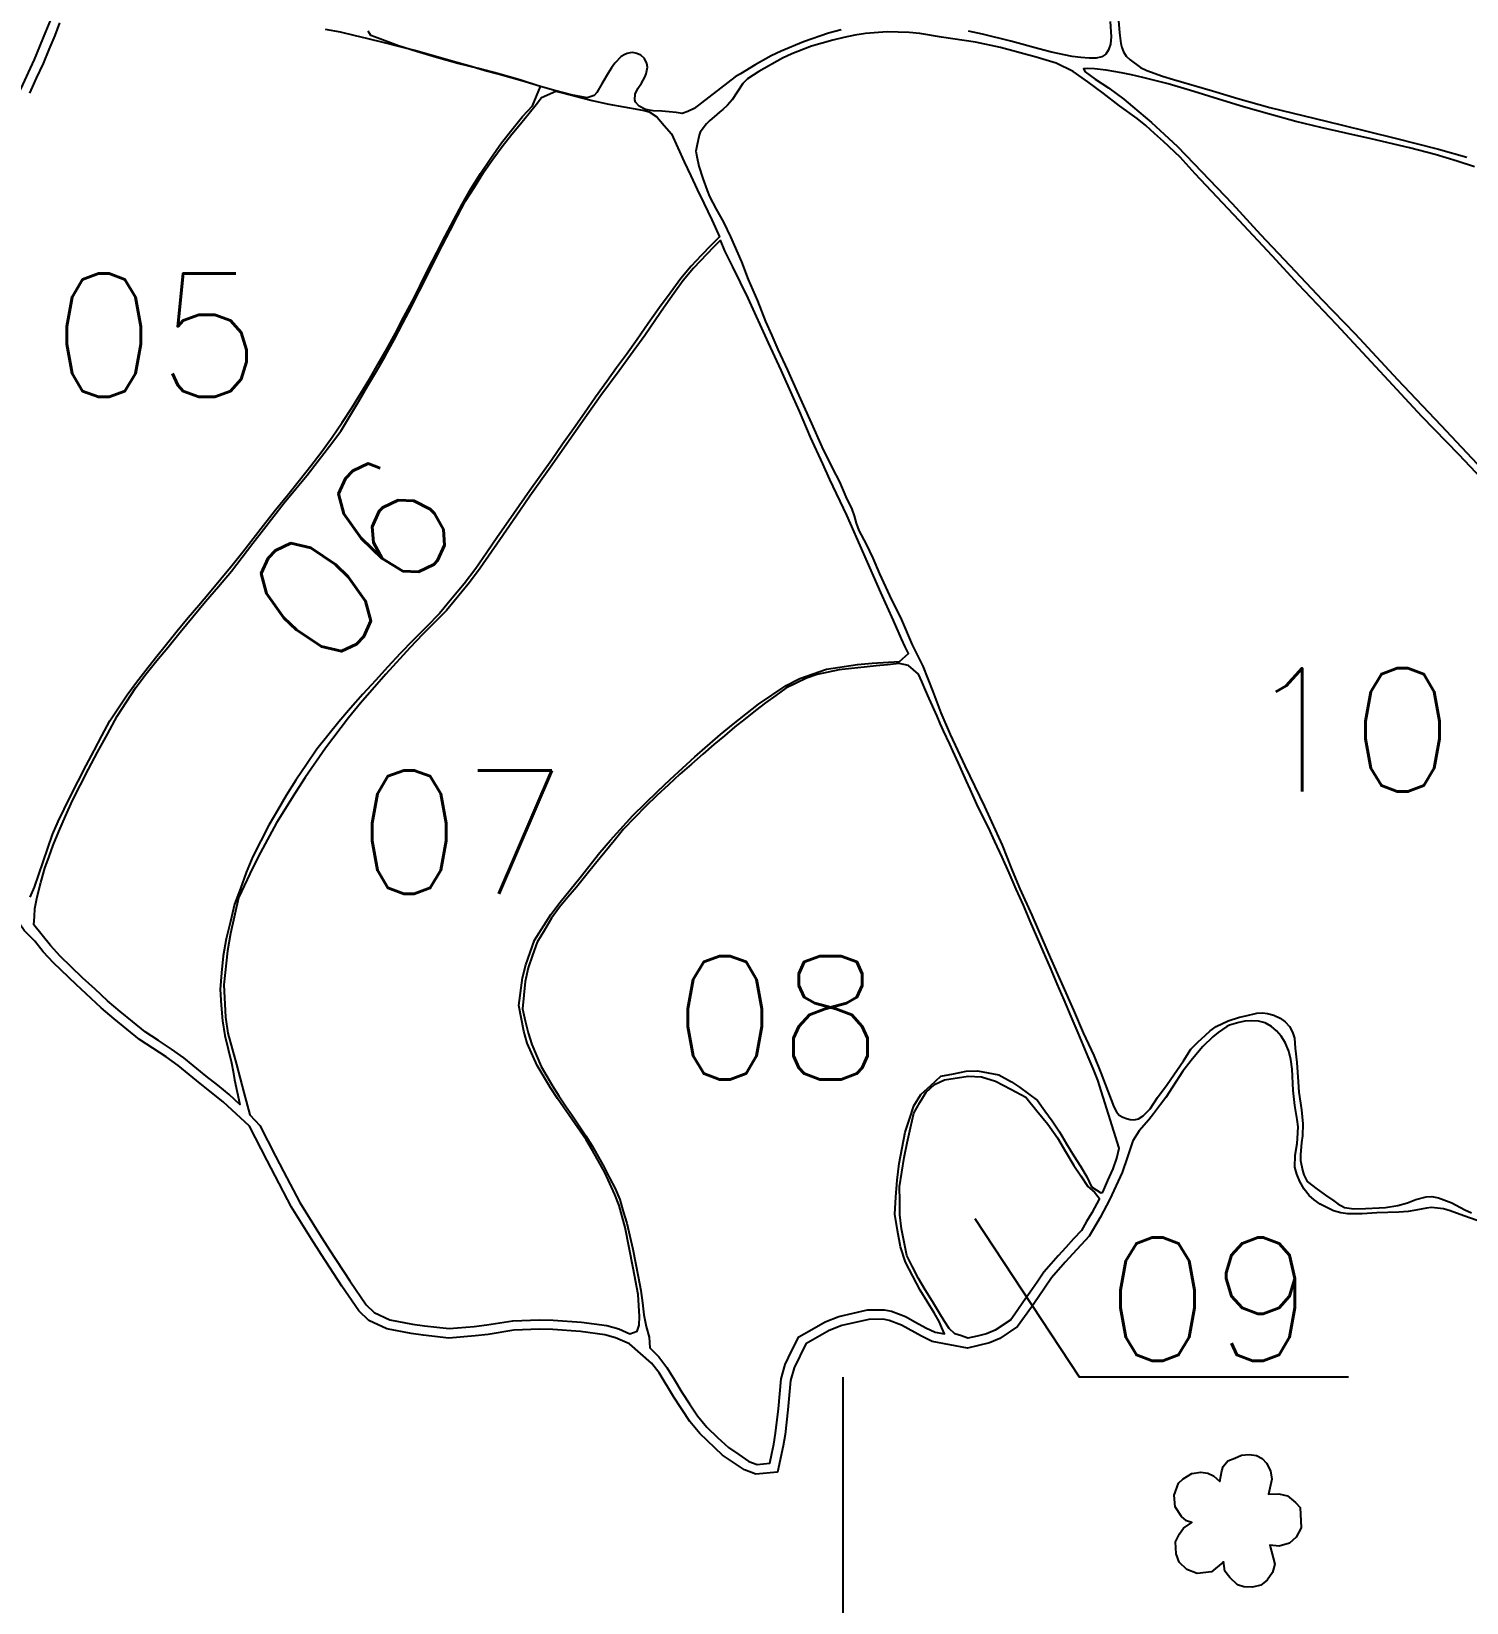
# Model space of a CAD drawing. Extents: x 725464 to 749663, y 7823017 to 7831417.
# Drawn here: x 733658 to 734263, y 7828268 to 7828931 of the extents above; entities that cross this region are included whole.
import ezdxf

# ---------------------------------------------------------------- set-up
doc = ezdxf.new("R2010")
doc.units = 0
doc.header["$MEASUREMENT"] = 0
doc.linetypes.add('CONTINUO', pattern=[0])
doc.linetypes.add('LIN0', pattern=[0])
doc.layers.add('0114000011', color=1, linetype='Continuous', lineweight=25)
for name, color, linetype in [('0114000011003', 5, 'Continuous'), ('0114000011004', 5, 'Continuous'), ('0114000011005', 5, 'Continuous'), ('0114000011006', 5, 'Continuous'), ('0114000011007', 5, 'Continuous'), ('0114000011008', 5, 'Continuous'), ('0114000011009', 5, 'Continuous'), ('0114000011010', 5, 'Continuous'), ('0114000011011', 5, 'Continuous'), ('MALHA', 8, 'LIN0'), ('SIMBOLO ARVORE', 118, 'Continuous'), ('TEXTO_NUN_TAL', 7, 'Continuous')]:
    doc.layers.add(name, color=color, linetype=linetype)
doc.styles.add('SIMPLEX', font='simplex', dxfattribs={"height": 0.2})

msp = doc.modelspace()

# ---------------------------------------------------------------- linework, layer by layer
at = {"layer": '0114000011', "linetype": 'CONTINUO', "flags": 128}
msp.add_lwpolyline([(733914.51, 7829403.57), (733927.72, 7829379.37), (733939.25, 7829358.04), (733940.52, 7829355.74), (733942.14, 7829353.5), (733945.21, 7829352.61), (733948.87, 7829351.92), (733954.31, 7829351.18), (733961.79, 7829350.2), (733965.97, 7829349.86), (733970.23, 7829349.42), (733979.07, 7829348.38), (733983.39, 7829347.7), (733992.08, 7829346.82), (734001.91, 7829346.74), (734017.5, 7829346.58), (734027.18, 7829346.94), (734033.14, 7829344.98), (734036.57, 7829343.68), (734043.61, 7829341.04), (734052.33, 7829337.6), (734062.17, 7829333.56), (734072.37, 7829329.3), (734082.58, 7829325.09), (734092.87, 7829321.45), (734102.89, 7829318.32), (734107.97, 7829317.21), (734112.93, 7829316.06), (734117.65, 7829314.59), (734126.57, 7829311.11), (734135.98, 7829308.5), (734151.65, 7829305.13), (734157.2, 7829303.82), (734168.03, 7829301.18), (734172.99, 7829299.72), (734177.44, 7829298.28), (734181.41, 7829296.45), (734185.24, 7829294.22), (734189.05, 7829291.37), (734195.94, 7829284.79), (734199.02, 7829281.84), (734201.98, 7829279.59), (734205.16, 7829278.25), (734208.7, 7829277.83), (734212.43, 7829278.29), (734216.26, 7829279.23), (734219.71, 7829280.78), (734222.67, 7829282.72), (734225.09, 7829284.72), (734230.24, 7829289.57), (734233.21, 7829292.51), (734240.04, 7829298.7), (734243.9, 7829302), (734247.92, 7829305.26), (734251.93, 7829308.59), (734255.78, 7829312.08), (734266.71, 7829323.19), (734273.44, 7829331.06), (734276.65, 7829334.92), (734279.75, 7829338.47), (734282.9, 7829341.4), (734286.31, 7829344.07), (734289.88, 7829346.33), (734293.9, 7829347.98), (734298.12, 7829349.02), (734302.49, 7829349.51), (734306.9, 7829349.51), (734311.34, 7829349.23), (734320.44, 7829347.73), (734325.01, 7829346.48), (734329.58, 7829344.96), (734334.11, 7829343.37), (734346.76, 7829338.92), (734350.73, 7829337.43), (734359.03, 7829334.04), (734367.48, 7829329.89), (734374.9, 7829325.01), (734378.35, 7829322.5), (734385.3, 7829317.21), (734387.96, 7829314.7), (734391.44, 7829311.06), (734395.78, 7829306.07), (734399.29, 7829301.25), (734400.89, 7829298.51), (734402.19, 7829295.92), (734403.25, 7829293.37), (734404.47, 7829290.42), (734406.8, 7829283.96), (734409.36, 7829275.36), (734412.91, 7829263.26), (734417.1, 7829250.76), (734419.24, 7829244.1), (734423.19, 7829230.4), (734425.45, 7829223.37), (734426.62, 7829219.81), (734430.16, 7829208.98), (734436.01, 7829190.55), (734441.9, 7829172.02), (734444.27, 7829164.36), (734447.18, 7829155.14), (734450.67, 7829144.29), (734455.05, 7829131.28), (734457.92, 7829122.74), (734460.46, 7829114.36), (734464.26, 7829102.4), (734468.16, 7829089.88), (734471.46, 7829078.16), (734477.61, 7829060.13), (734484.24, 7829039.4), (734487.29, 7829029.52), (734491.76, 7829015.72), (734495.93, 7829001.45), (734501.59, 7828982.4), (734504.42, 7828972.8), (734507.22, 7828962.55), (734510.25, 7828952.03), (734513.54, 7828941.22), (734516.79, 7828930.38), (734520.18, 7828919.39), (734524.09, 7828907.95), (734530.35, 7828889.95), (734534.22, 7828877.83), (734537.5, 7828866.81), (734540.22, 7828858.19), (734543.62, 7828848.66), (734544.61, 7828844.99), (734547.43, 7828836.67), (734548.53, 7828832.78), (734549.37, 7828829.01), (734550.27, 7828822.56), (734550.04, 7828819.82), (734549.29, 7828817.32), (734547.85, 7828814.94), (734545.27, 7828812.99), (734541.75, 7828812), (734538.06, 7828811.77), (734534.65, 7828812.12), (734531.51, 7828812.72), (734528.37, 7828813.54), (734521.61, 7828815.68), (734511.35, 7828818.84), (734504.32, 7828820.72), (734496.63, 7828822.58), (734484.9, 7828825.4), (734476.78, 7828827.36), (734468.54, 7828829.46), (734443.36, 7828836.46), (734439.22, 7828837.47), (734426.52, 7828840.52), (734418.52, 7828842.28), (734410.58, 7828843.99), (734403.12, 7828845.06), (734392.96, 7828846.46), (734385.52, 7828846.61), (734377.52, 7828846.87), (734373.7, 7828846.98), (734360.54, 7828847.5), (734351.71, 7828848.03), (734343.61, 7828848.42), (734336.43, 7828848.32), (734333.33, 7828847.7), (734330.57, 7828846.68), (734328.27, 7828845.29), (734324.75, 7828840.17), (734324.75, 7828840.17), (734323.29, 7828836.7), (734320.99, 7828829.06), (734320.99, 7828829.06), (734320.01, 7828825.05), (734318.64, 7828817.24), (734318.36, 7828813.72), (734318.58, 7828810.7), (734319.48, 7828807.91), (734321.21, 7828805.46), (734323.81, 7828803.27), (734327.12, 7828801.21), (734330.96, 7828799.45), (734339.65, 7828797.31), (734344.26, 7828796.46), (734354.08, 7828794.31), (734359.35, 7828792.89), (734364.76, 7828791.31), (734380.16, 7828786.55), (734389.34, 7828783.54), (734393.63, 7828781.83), (734401.64, 7828778.93), (734411.15, 7828776.63), (734421.6, 7828773.59), (734431.97, 7828770.17), (734446.24, 7828765.7), (734453.99, 7828763.5), (734461.77, 7828761.51), (734469.69, 7828759.3), (734477.86, 7828756.63), (734486.28, 7828753.73), (734498.8, 7828749.47), (734507.55, 7828746.62), (734516.74, 7828744.32), (734525.7, 7828742.46), (734530, 7828742.03), (734538.26, 7828742.22), (734546.28, 7828742.81), (734554.47, 7828743.7), (734558.83, 7828743.45), (734567.09, 7828742.15), (734575.63, 7828740.28), (734580.37, 7828739.15), (734585.26, 7828737.83), (734590.3, 7828736.49), (734600.96, 7828734.23), (734606.4, 7828733.27), (734621.44, 7828730.05), (734626.04, 7828728.83), (734639.61, 7828725.15), (734657.36, 7828720.52), (734661.59, 7828719.51), (734669.76, 7828716.95), (734673.74, 7828715.37), (734677.5, 7828713.58), (734680.99, 7828711.58), (734684, 7828709.01), (734686.91, 7828706.14), (734690.13, 7828702.99), (734693.62, 7828699.56), (734700.89, 7828692.2), (734708.33, 7828684), (734715.22, 7828675.76), (734718.53, 7828671.74), (734724.36, 7828664.5), (734733.09, 7828653.76), (734737.53, 7828647.87), (734740.84, 7828642.9), (734742.01, 7828640.42), (734742.62, 7828637.91), (734742.61, 7828635.53), (734742.03, 7828633.27), (734740.72, 7828630.76), (734736.19, 7828625.77), (734733.31, 7828623.17), (734730.03, 7828620.45), (734726.43, 7828618), (734722.58, 7828615.87), (734712.57, 7828609.67), (734707.46, 7828605.25), (734701.93, 7828599.62), (734699.09, 7828596.29), (734696.71, 7828593.02), (734695.01, 7828589.92), (734693.66, 7828586.43), (734692.6, 7828582.75), (734691.85, 7828578.91), (734691.39, 7828575.1), (734691.29, 7828571.44), (734692.12, 7828564.22), (734692.57, 7828557.16), (734692.37, 7828553.73), (734691.91, 7828550.37), (734690.97, 7828547.12), (734689.5, 7828544.14), (734687.27, 7828541.35), (734684.11, 7828539), (734680.46, 7828537.39), (734676.76, 7828536.35), (734668.87, 7828534.28), (734661.18, 7828531.91), (734657.7, 7828530.33), (734654.45, 7828528.47), (734648.27, 7828523.97), (734642.5, 7828519.47), (734639.58, 7828517.55), (734636.33, 7828515.78), (734632.94, 7828514.46), (734629.42, 7828513.63), (734622.37, 7828513.05), (734618.97, 7828512.65), (734612.08, 7828510.71), (734608.29, 7828509.46), (734604.4, 7828508.2), (734597.01, 7828504.75), (734590.34, 7828499.06), (734582.41, 7828491.32), (734574.26, 7828482.74), (734568.16, 7828476.66), (734562.64, 7828470.21), (734554.23, 7828460.62), (734548.32, 7828454.83), (734538.8, 7828445.9), (734535.06, 7828443.72), (734531.16, 7828442.09), (734524.33, 7828440.5), (734517.08, 7828439.67), (734508.77, 7828438.73), (734504.49, 7828438.44), (734488.84, 7828437.22), (734485.26, 7828436.5), (734481.66, 7828435.48), (734478.09, 7828434.12), (734474.7, 7828432.37), (734471.46, 7828430.27), (734468.22, 7828427.81), (734461.73, 7828422.42), (734455.81, 7828417.83), (734452.8, 7828415.56), (734446.77, 7828411.25), (734440.58, 7828408.25), (734437.81, 7828407.13), (734432.21, 7828405.64), (734429.55, 7828405.5), (734427.32, 7828406.13), (734426.1, 7828406.79), (734423.22, 7828409.53), (734417.12, 7828417.3), (734412.31, 7828423.17), (734404, 7828433.51), (734395.27, 7828443.76), (734385.5, 7828453.26), (734378.53, 7828459.36), (734375.15, 7828462.07), (734371.71, 7828464.19), (734368.34, 7828465.4), (734365.12, 7828466.04), (734361.82, 7828465.97), (734350.91, 7828463.35), (734347.27, 7828462.35), (734338.86, 7828459.79), (734334.13, 7828457.76), (734331.85, 7828456.32), (734329.6, 7828454.57), (734327.75, 7828452.45), (734326.1, 7828449.79), (734324.34, 7828446.69), (734322.33, 7828443.26), (734316.42, 7828435.68), (734314.84, 7828434.23), (734312.07, 7828432.45), (734309.07, 7828431.55), (734307.01, 7828431.28), (734304.89, 7828431.2), (734303.69, 7828431), (734300.26, 7828429.46), (734298.89, 7828428.67), (734294.75, 7828427.02), (734292.26, 7828426.48), (734286.81, 7828426.05), (734283.78, 7828425.92), (734280.77, 7828425.9), (734275.17, 7828426.82), (734271.17, 7828428), (734267.42, 7828429.56), (734261.81, 7828431.49), (734256, 7828433.72), (734253.19, 7828434.5), (734248.11, 7828435.09), (734245.97, 7828434.86), (734241.55, 7828433.93), (734238.25, 7828433.33), (734234.37, 7828433.05), (734225.08, 7828432.8), (734218.93, 7828432.44), (734212.8, 7828432.46), (734209.91, 7828432.83), (734206.84, 7828433.68), (734201.13, 7828436.55), (734198.67, 7828438.31), (734196.57, 7828440.17), (734194.41, 7828442.87), (734192.65, 7828446.05), (734191.33, 7828449.19), (734190.52, 7828452.06), (734190.65, 7828457.08), (734191.43, 7828462.08), (734191.67, 7828464.22), (734191.94, 7828469.04), (734191.54, 7828472.23), (734190.5, 7828478.13), (734189.74, 7828484.44), (734189.32, 7828493.39), (734188.86, 7828497.44), (734187.97, 7828501.04), (734186.44, 7828504.72), (734184.76, 7828507.31), (734182.82, 7828509.6), (734180.66, 7828511.48), (734178.06, 7828512.92), (734175.17, 7828513.68), (734172.18, 7828513.8), (734169.46, 7828513.71), (734166.92, 7828513.13), (734162.89, 7828511.92), (734161.82, 7828511.36), (734158.22, 7828508.95), (734155.89, 7828507.03), (734151.74, 7828503.02), (734150.1, 7828501.09), (734146.8, 7828497.09), (734143.2, 7828492.56), (734138.85, 7828485.77), (734136.1, 7828481.5), (734133.81, 7828478.45), (734130.96, 7828474.52), (734128.99, 7828472.05), (734124.8, 7828467.48), (734122.17, 7828463.24), (734119.95, 7828456.42), (734117.63, 7828449.86), (734112.53, 7828438.58), (734108.39, 7828430.85), (734103.75, 7828422.99), (734096.81, 7828415.53), (734093.68, 7828412.06), (734087.85, 7828405.36), (734082.23, 7828397.13), (734079.41, 7828393.09), (734073.55, 7828384.83), (734066.07, 7828379.82), (734061.8, 7828377.97), (734052.44, 7828375.74), (734037.62, 7828378.62), (734033.02, 7828380.79), (734024.57, 7828385.46), (734019.37, 7828387.48), (734016.93, 7828387.91), (734010.78, 7828387.86), (733999.41, 7828385.28), (733994.15, 7828383.23), (733984.33, 7828377.63), (733979.33, 7828367.43), (733977.81, 7828362.07), (733976.67, 7828349.78), (733975.5, 7828339.38), (733974.75, 7828334.59), (733972.38, 7828323.51), (733963.21, 7828322.55), (733958.4, 7828324.37), (733949.16, 7828330.65), (733939.56, 7828339.72), (733935.31, 7828344.77), (733928.58, 7828355.11), (733922.37, 7828365.27), (733919.2, 7828369.43), (733909.88, 7828377.56), (733904.02, 7828380.1), (733899.53, 7828381.34), (733889.28, 7828382.74), (733877.57, 7828383.61), (733872, 7828383.72), (733861.14, 7828383.31), (733850.33, 7828381.56), (733844.79, 7828380.88), (733833.76, 7828379.96), (733822.94, 7828381.16), (733817.78, 7828381.93), (733807.58, 7828383.88), (733799.93, 7828387.44), (733795.78, 7828391.47), (733788.58, 7828401.93), (733780.03, 7828415.12), (733775.8, 7828421.75), (733767.35, 7828435.2), (733760.43, 7828448.45), (733757.07, 7828454.95), (733749.68, 7828469.41), (733738.49, 7828479.71), (733728.89, 7828487.35), (733719.53, 7828494.99), (733714.54, 7828498.61), (733703.25, 7828505.96), (733692.5, 7828514.66), (733687.13, 7828519.3), (733676.47, 7828529.08), (733666.91, 7828538.29), (733662.63, 7828542.93), (733659.04, 7828547.4), (733654.58, 7828551.87), (733647.9, 7828561.8), (733644.88, 7828565.7), (733642.05, 7828568.92), (733636, 7828574.78), (733631.26, 7828583.52), (733630.01, 7828589.14), (733630.09, 7828610.2), (733630.05, 7828615.22), (733629.86, 7828625), (733626.85, 7828633.52), (733625.5, 7828638.61), (733623.48, 7828649.46), (733625.95, 7828677.66), (733624.21, 7828685.01), (733622.73, 7828687.93), (733617.27, 7828694.34), (733610.93, 7828702.96), (733607.9, 7828707.48), (733602.07, 7828717), (733598.24, 7828727.55), (733596.91, 7828733.02), (733595.56, 7828743.91), (733597.06, 7828754.73), (733597.89, 7828760.09), (733599.73, 7828770.97), (733601.4, 7828781.88), (733602.94, 7828787.34), (733607.14, 7828797.02), (733612.99, 7828806.24), (733615.57, 7828810.49), (733619.76, 7828817.81), (733619.62, 7828826.15), (733619.4, 7828830.63), (733618.61, 7828840.45), (733622.2, 7828849), (733624.46, 7828853.56), (733629.99, 7828863.56), (733635.26, 7828872.94), (733637.98, 7828877.99), (733643.71, 7828889.05), (733650.25, 7828900.85), (733653.25, 7828906.8), (733658.92, 7828919.23), (733663.8, 7828930.88), (733665.81, 7828936.07), (733669.97, 7828948.06), (733668.27, 7828948.5), (733660.57, 7828951.45), (733654.59, 7828954.77), (733650.75, 7828957.22), (733647.97, 7828965.43), (733649.28, 7828972.98), (733653.34, 7828980.86), (733655.33, 7828988.86), (733656.33, 7828992.93), (733658.23, 7829000.81), (733660.43, 7829009.71), (733661.76, 7829014.25), (733664.73, 7829023.18), (733667.72, 7829031.24), (733669.44, 7829035.39), (733673.25, 7829043.81), (733677.16, 7829050.33), (733679.41, 7829053.25), (733684.4, 7829058.01), (733688.73, 7829059.2), (733691.87, 7829058.45), (733697.79, 7829055.34), (733701.46, 7829047.2), (733703.14, 7829043.71), (733706.9, 7829036.33), (733710.57, 7829029.04), (733712.17, 7829025.97), (733714.99, 7829020.79), (733718.19, 7829014.87), (733719.91, 7829011.98), (733723.86, 7829005.85), (733726.82, 7829000.81), (733728.28, 7828998.36), (733730.66, 7828994.47), (733733.12, 7828993.33), (733733.62, 7828993.34), (733737.24, 7828995.14), (733740.88, 7828998.3), (733742.33, 7829000.11), (733745.25, 7829005.19), (733748.5, 7829012.98), (733749.98, 7829017), (733752.7, 7829025.34), (733758.01, 7829047.73), (733759.51, 7829056.56), (733760.25, 7829061.09), (733761.7, 7829070.21), (733762.58, 7829078.59), (733763.81, 7829083.45), (733767.49, 7829092.94), (733770.96, 7829100.86), (733772.58, 7829104.62), (733775.66, 7829111.94), (733778.72, 7829118.81), (733781.23, 7829122.32), (733787.11, 7829127.8), (733794.88, 7829132.58), (733799.13, 7829134.81), (733808.08, 7829138.84), (733816.35, 7829142.14), (733820.8, 7829143.81), (733830.28, 7829147.16), (733839.26, 7829149.99), (733843.58, 7829151.4), (733852.11, 7829154.27), (733860.24, 7829156.92), (733863.77, 7829158.06), (733869.54, 7829159.88), (733874.36, 7829161.86), (733876.1, 7829162.7), (733879, 7829164.47), (733881.38, 7829165.83), (733881.61, 7829166.08), (733879.48, 7829169.01), (733877.21, 7829171.67), (733871.31, 7829177.88), (733865.47, 7829183.57), (733862.57, 7829185.57), (733855.56, 7829188.82), (733847.21, 7829190.67), (733842.79, 7829191.42), (733833.27, 7829192.6), (733824.78, 7829193.72), (733820.39, 7829194.44), (733811.89, 7829196.09), (733803.9, 7829196.75), (733800.08, 7829197.05), (733793, 7829197.54), (733785.62, 7829197.71), (733781.86, 7829197.84), (733765.67, 7829198.58), (733761.46, 7829198.68), (733753.33, 7829198.67), (733745.14, 7829197.88), (733741.49, 7829197.23), (733726.74, 7829193.14), (733723.07, 7829192.26), (733716.33, 7829190.94), (733707.88, 7829189.39), (733703.87, 7829188.52), (733695.78, 7829186.47), (733686.88, 7829184.69), (733682.56, 7829184.46), (733674.34, 7829185.73), (733669.24, 7829194.16), (733667.31, 7829198.42), (733664.23, 7829207.49), (733661.61, 7829216.49), (733660.24, 7829221.01), (733657.34, 7829230.24), (733653.85, 7829240.14), (733652.04, 7829244.81), (733648.12, 7829253.96), (733644.45, 7829263.5), (733642.77, 7829268.42), (733639.83, 7829278.23), (733637.6, 7829286.45), (733637.48, 7829290.93), (733639.64, 7829297.95), (733645.85, 7829305.9), (733648.94, 7829309.69), (733655.42, 7829317.34), (733661.87, 7829324.38), (733665, 7829327.73), (733671.07, 7829334.07), (733677.46, 7829340.31), (733683.79, 7829346.36), (733687, 7829349.41), (733694.26, 7829355.74), (733698, 7829358.89), (733705.69, 7829365.12), (733712.43, 7829370.18), (733715.65, 7829372.44), (733721.51, 7829376.26), (733728.67, 7829380.89), (733731.94, 7829382.96), (733737.76, 7829386.52), (733742.71, 7829389.37), (733750.85, 7829393.98), (733756.82, 7829397.13), (733759.96, 7829398.76), (733766.65, 7829402.2), (733773.36, 7829405.23), (733776.65, 7829406.66), (733783.32, 7829409.45), (733789.53, 7829411.03), (733793.43, 7829411.55), (733802.05, 7829411.98), (733812.18, 7829411.72), (733817.58, 7829411.54), (733829.06, 7829411.06), (733841.2, 7829410.58), (733847.32, 7829410.39), (733859.83, 7829410.12), (733865.44, 7829409.8), (733876.53, 7829409.12), (733887.68, 7829408.31), (733898.53, 7829406.76), (733903.08, 7829406.04), (733910.4, 7829404.75)], close=True, dxfattribs=at)
at = {"layer": '0114000011003'}
msp.add_lwpolyline([(734116.04, 7828937.48), (734116.6, 7828930.55), (734117.15, 7828925.96), (734117.51, 7828924.36), (734118.21, 7828922.53), (734119.4, 7828920.74), (734121, 7828919.08), (734125.36, 7828915.94), (734128.05, 7828914.58), (734134.68, 7828912.26), (734139.38, 7828910.84), (734155.72, 7828906.06), (734166.44, 7828902.83), (734180.03, 7828898.96), (734199.14, 7828894.34), (734199.14, 7828894.34), (734210.02, 7828891.65), (734232.88, 7828886.1), (734251.13, 7828881.48), (734263.11, 7828878.03)], dxfattribs=at)
at = {"layer": '0114000011004'}
for points in [[(734112.65, 7828935.35), (734113, 7828928.78), (734112.74, 7828925.77), (734111.93, 7828923.36), (734110.81, 7828921.57), (734109.12, 7828920.37), (734106.71, 7828919.84), (734103.83, 7828919.88), (734100.32, 7828920.15), (734096.54, 7828920.6), (734087.86, 7828922.36), (734082.6, 7828923.77), (734070.78, 7828926.95), (734058.79, 7828929.91), (734052.86, 7828931.18)], [(733999.15, 7828931.79), (733993.84, 7828930.43), (733983.29, 7828926.77), (733973.84, 7828922.82), (733969.69, 7828920.83), (733962.92, 7828917.05), (733956.72, 7828913.27), (733954.49, 7828911.98), (733937.22, 7828898.59), (733934.53, 7828897.32), (733932.11, 7828896.47), (733929.61, 7828896.91), (733926.67, 7828897.21), (733923.51, 7828897.44), (733919.87, 7828897.59), (733916.68, 7828898.24), (733913.98, 7828899.64), (733912.43, 7828901.25), (733912.12, 7828902.24), (733912.31, 7828904.69), (733913.39, 7828906.98), (733914.99, 7828909.3), (733916.38, 7828911.81), (733916.99, 7828913.18), (733917.46, 7828916.11), (733917.15, 7828917.54), (733916.2, 7828919.69), (733914.67, 7828921.06), (733913.05, 7828921.78), (733911.29, 7828922.23), (733910.2, 7828922.13), (733908.88, 7828921.86), (733907.88, 7828921.45), (733906.42, 7828920.48), (733903.73, 7828917.68), (733902.36, 7828915.75), (733900.89, 7828913.5), (733898.23, 7828909.03), (733896.18, 7828905.29), (733894.94, 7828904.04), (733892, 7828903.13), (733885.29, 7828904.43), (733878.24, 7828906.15), (733870.99, 7828908.36), (733864.12, 7828910.55), (733854.84, 7828913.28), (733846.18, 7828915.49), (733837.44, 7828917.55), (733828.53, 7828920.11), (733820.08, 7828922.6), (733812.46, 7828925.1), (733802.39, 7828928.79), (733800.75, 7828929.45), (733800.41, 7828930.15), (733799.7, 7828931.16)]]:
    msp.add_lwpolyline(points, dxfattribs=at)
at = {"layer": '0114000011005', "flags": 128}
for points in [[(733669.56, 7828934.69), (733667.51, 7828929.39), (733665.05, 7828923.51), (733662.59, 7828917.63), (733659.72, 7828911.35), (733656.86, 7828905.07)], [(733657.2, 7828565.94), (733658.91, 7828570.17), (733660.75, 7828575.53), (733662.6, 7828580.89), (733664.61, 7828586.63), (733666.61, 7828592.36), (733668.91, 7828597.84), (733671.48, 7828603.06), (733674.06, 7828608.28), (733677.41, 7828614.85), (733680.76, 7828621.43), (733684.09, 7828627.83), (733687.41, 7828634.05), (733690.73, 7828640.27), (733694.39, 7828645.77), (733698.06, 7828651.27), (733701.92, 7828656.6), (733705.98, 7828661.76), (733710.05, 7828666.93), (733714.62, 7828672.64), (733719.2, 7828678.35), (733723.74, 7828683.86), (733728.24, 7828689.17), (733732.75, 7828694.47), (733737.5, 7828700.21), (733742.26, 7828705.96), (733746.82, 7828711.64), (733751.2, 7828717.26), (733755.57, 7828722.88), (733760.67, 7828729.27), (733765.77, 7828735.66), (733770.7, 7828741.85), (733775.44, 7828747.87), (733780.19, 7828753.88), (733784.46, 7828760.04), (733788.73, 7828766.2), (733792.76, 7828772.36), (733796.54, 7828778.52), (733800.33, 7828784.68), (733803.93, 7828790.95), (733807.54, 7828797.23), (733811.16, 7828803.8), (733814.79, 7828810.67), (733818.43, 7828817.53), (733821.78, 7828824.3), (733825.13, 7828831.07), (733828.6, 7828837.91), (733832.19, 7828844.8), (733835.78, 7828851.69), (733839.39, 7828858.23), (733843, 7828864.76), (733847.03, 7828871.25), (733851.47, 7828877.69), (733855.92, 7828884.13), (733860.31, 7828889.68), (733864.71, 7828895.23), (733868.98, 7828899.78), (733872.4, 7828907.92), (733865.96, 7828909.89), (733859.99, 7828911.61), (733854.49, 7828913.08), (733848.99, 7828914.56), (733843.07, 7828916.26), (733837.14, 7828917.96), (733831.2, 7828919.67), (733825.25, 7828921.39), (733819.3, 7828923.12), (733812.64, 7828924.78), (733805.97, 7828926.44), (733799.71, 7828927.98), (733793.83, 7828929.4), (733787.96, 7828930.82), (733781.64, 7828931.97)]]:
    msp.add_lwpolyline(points, dxfattribs=at)
at = {"layer": '0114000011006', "flags": 128}
msp.add_lwpolyline([(733878.84, 7828905.96), (733886.52, 7828903.95), (733894.21, 7828901.95), (733901.22, 7828900.41), (733907.54, 7828899.32), (733913.87, 7828898.24), (733916.08, 7828897.81), (733918.22, 7828897.24), (733921.47, 7828895.04), (733924.55, 7828891.45), (733927.63, 7828887.86), (733930.32, 7828881.97), (733933, 7828876.08), (733935.72, 7828870.25), (733938.48, 7828864.48), (733941.24, 7828858.71), (733942.93, 7828855.18), (733944.62, 7828851.65), (733946.03, 7828848.51), (733947.88, 7828844.46), (733944.41, 7828840.98), (733940.17, 7828836.55), (733935.94, 7828832.12), (733931.57, 7828826.87), (733927.05, 7828820.79), (733922.53, 7828814.72), (733917.81, 7828807.95), (733913.09, 7828801.18), (733908.65, 7828794.92), (733904.47, 7828789.17), (733900.29, 7828783.42), (733895.59, 7828776.79), (733890.89, 7828770.17), (733886.25, 7828763.56), (733881.67, 7828756.97), (733877.09, 7828750.37), (733872.5, 7828743.95), (733867.9, 7828737.53), (733863.34, 7828731.06), (733858.82, 7828724.52), (733854.3, 7828717.98), (733849.67, 7828711.32), (733845.05, 7828704.66), (733840.16, 7828698.19), (733835, 7828691.93), (733829.84, 7828685.67), (733824.26, 7828680.04), (733818.68, 7828674.42), (733813.25, 7828668.77), (733807.98, 7828663.08), (733802.71, 7828657.39), (733797.46, 7828651.55), (733792.21, 7828645.71), (733787.28, 7828639.92), (733782.66, 7828634.17), (733778.04, 7828628.42), (733773.61, 7828621.87), (733769.19, 7828615.32), (733765.15, 7828608.89), (733761.47, 7828602.58), (733757.8, 7828596.27), (733754.45, 7828589.66), (733751.1, 7828583.05), (733748.22, 7828576.39), (733745.79, 7828569.68), (733743.36, 7828562.97), (733741.59, 7828555.68), (733739.81, 7828548.4), (733738.58, 7828541.21), (733737.89, 7828534.12), (733737.2, 7828527.03), (733737.75, 7828520.43), (733738.3, 7828513.83), (733739.28, 7828507.63), (733740.68, 7828501.84), (733742.09, 7828496.04), (733742.72, 7828492.5), (733743.35, 7828488.96), (733745.62, 7828478.58), (733741.09, 7828482.75), (733736.24, 7828486.61), (733731.4, 7828490.47), (733721.97, 7828498.16), (733716.81, 7828501.9), (733711.21, 7828505.55), (733705.61, 7828509.2), (733700.34, 7828513.46), (733695.07, 7828517.73), (733689.78, 7828522.29), (733684.5, 7828527.14), (733679.21, 7828531.99), (733674.49, 7828536.54), (733669.77, 7828541.09), (733665.66, 7828545.54), (733662.16, 7828549.9), (733658.66, 7828554.26), (733658.91, 7828557.76), (733659.16, 7828561.25), (733660.08, 7828566.05), (733661.68, 7828572.15), (733663.29, 7828578.25), (733665.09, 7828583.08), (733666.89, 7828587.92), (733669.22, 7828593.62), (733672.08, 7828600.19), (733674.94, 7828606.77), (733678.34, 7828613.39), (733681.74, 7828620.02), (733685.53, 7828627.13), (733689.7, 7828634.72), (733693.87, 7828642.32), (733697.81, 7828648.35), (733701.75, 7828654.39), (733706, 7828660.18), (733710.57, 7828665.73), (733715.14, 7828671.28), (733720.45, 7828677.76), (733725.77, 7828684.24), (733731.15, 7828690.68), (733736.58, 7828697.05), (733742.02, 7828703.43), (733746.55, 7828709.37), (733751.09, 7828715.31), (733755.55, 7828721.08), (733759.93, 7828726.69), (733764.31, 7828732.3), (733769.1, 7828738.12), (733773.9, 7828743.94), (733778.66, 7828749.97), (733783.38, 7828756.21), (733788.1, 7828762.45), (733791.91, 7828768.78), (733795.71, 7828775.12), (733799.47, 7828781.46), (733803.19, 7828787.8), (733806.91, 7828794.15), (733810.62, 7828801.1), (733814.34, 7828808.05), (733817.91, 7828814.93), (733821.34, 7828821.73), (733824.78, 7828828.53), (733827.93, 7828834.73), (733831.08, 7828840.94), (733834.24, 7828847.1), (733837.43, 7828853.21), (733840.62, 7828859.33), (733844.47, 7828865.47), (733848.33, 7828871.61), (733852.26, 7828877.3), (733856.26, 7828882.54), (733860.25, 7828887.78), (733863.95, 7828892.18), (733867.65, 7828896.58), (733870.57, 7828900.29), (733872.74, 7828903.31)], close=True, dxfattribs=at)
at = {"layer": '0114000011007', "flags": 128}
msp.add_lwpolyline([(733948.33, 7828843.04), (733945.35, 7828840.06), (733936.93, 7828831.24), (733932.6, 7828826.05), (733929.29, 7828821.61), (733926.24, 7828817.25), (733923.03, 7828812.63), (733916.33, 7828802.88), (733909.26, 7828793.04), (733905.57, 7828787.99), (733897.87, 7828777.61), (733889.38, 7828765.58), (733885.13, 7828759.52), (733876.65, 7828747.33), (733867.9, 7828735.07), (733863.63, 7828728.95), (733855.27, 7828716.71), (733846.86, 7828704.71), (733842.36, 7828698.74), (733832.77, 7828686.85), (733822.56, 7828676.71), (733817.43, 7828671.34), (733807.12, 7828660.01), (733796.48, 7828647.78), (733791.4, 7828641.55), (733781.69, 7828628.88), (733773.14, 7828616.43), (733769.01, 7828610.12), (733761.03, 7828597.35), (733754.26, 7828584.76), (733751.07, 7828578.43), (733745.05, 7828565.69), (733741.66, 7828550.69), (733740.42, 7828543.37), (733738.81, 7828529.06), (733739.48, 7828515.41), (733740.55, 7828508.67), (733744.14, 7828495.38), (733747.26, 7828483.63), (733749.84, 7828474.11), (733754.06, 7828469.63), (733760.62, 7828456.78), (733763.98, 7828450.29), (733770.82, 7828437.2), (733779.17, 7828423.89), (733783.39, 7828417.28), (733791.91, 7828404.15), (733798.85, 7828394.07), (733802.23, 7828390.78), (733808.82, 7828387.72), (733818.45, 7828385.88), (733823.45, 7828385.13), (733833.81, 7828383.98), (733844.38, 7828384.86), (733849.77, 7828385.52), (733860.75, 7828387.3), (733871.97, 7828387.72), (733877.76, 7828387.6), (733889.7, 7828386.72), (733900.34, 7828385.27), (733905.35, 7828383.88), (733910.07, 7828381.84), (733913.18, 7828382.88), (733913.92, 7828385.41), (733914.14, 7828389.03), (733913.53, 7828398.43), (733911.41, 7828409.45), (733908.06, 7828426.58), (733905.51, 7828435.97), (733903.78, 7828440.6), (733899.45, 7828449.77), (733894.36, 7828459.14), (733891.59, 7828463.66), (733879.54, 7828481.09), (733876.61, 7828485.61), (733870.9, 7828494.92), (733866.81, 7828504.4), (733865.28, 7828509.46), (733863.24, 7828520.27), (733864.79, 7828531.88), (733866.12, 7828537.38), (733869.89, 7828547.77), (733876.78, 7828558.61), (733880.62, 7828563.9), (733889.07, 7828574.24), (733897.4, 7828584.77), (733901.84, 7828590.01), (733911.3, 7828600.42), (733921.86, 7828610.63), (733927.09, 7828615.59), (733937.47, 7828625.22), (733948.27, 7828634.57), (733953.64, 7828638.99), (733964.32, 7828647.31), (733975.99, 7828655.29), (733981.73, 7828658.26), (733993.05, 7828662.16), (734006.06, 7828664.05), (734012.21, 7828664.67), (734023.84, 7828665.3), (734027.62, 7828668.69), (734026.2, 7828671.57), (734024.65, 7828674.93), (734021.29, 7828682.61), (734015.97, 7828694.51), (734001.56, 7828727.02), (733994.45, 7828742.13), (733991.4, 7828748.72), (733986.3, 7828759.92), (733981.55, 7828770.93), (733979.06, 7828776.61), (733973.83, 7828788.3), (733968.58, 7828799.78), (733959.94, 7828818.59), (733953.51, 7828831.82), (733950.06, 7828838.63)], close=True, dxfattribs=at)
at = {"layer": '0114000011008', "flags": 128}
msp.add_lwpolyline([(734107.36, 7828488.83), (734105.41, 7828493.67), (734103.37, 7828498.63), (734101.24, 7828503.7), (734099.11, 7828508.77), (734096.14, 7828515.68), (734093.17, 7828522.6), (734090.26, 7828529.44), (734087.41, 7828536.19), (734084.55, 7828542.94), (734081.73, 7828549.42), (734078.9, 7828555.91), (734076, 7828562.56), (734073.02, 7828569.39), (734070.05, 7828576.21), (734067.04, 7828582.86), (734064.04, 7828589.51), (734061.3, 7828595.32), (734058.83, 7828600.29), (734056.36, 7828605.25), (734053.61, 7828611.49), (734052.06, 7828614.92), (734050.33, 7828618.67), (734048.6, 7828622.42), (734046.24, 7828627.72), (734044.98, 7828630.45), (734042.29, 7828636.07), (734040.96, 7828639.17), (734039.63, 7828642.28), (734036.34, 7828649.78), (734034.77, 7828653.32), (734033.21, 7828656.86), (734031.75, 7828660.06), (734027.51, 7828663.71), (734023.66, 7828664.51), (734018.78, 7828664), (734013.89, 7828663.48), (734008.82, 7828662.96), (734003.56, 7828662.42), (733998.3, 7828661.89), (733993.68, 7828660.86), (733989.07, 7828659.84), (733984.58, 7828658.29), (733980.23, 7828656.24), (733975.87, 7828654.18), (733971.6, 7828651.08), (733967.32, 7828647.97), (733963.02, 7828644.69), (733958.69, 7828641.24), (733954.37, 7828637.8), (733949.93, 7828634.05), (733945.49, 7828630.29), (733940.85, 7828626.3), (733936.02, 7828622.06), (733931.19, 7828617.82), (733926.29, 7828613.36), (733921.39, 7828608.9), (733916.62, 7828604.26), (733911.99, 7828599.42), (733907.35, 7828594.59), (733903.42, 7828589.78), (733899.49, 7828584.97), (733895.53, 7828580.1), (733891.54, 7828575.16), (733887.54, 7828570.22), (733883.95, 7828565.99), (733880.36, 7828561.75), (733877.03, 7828557.1), (733873.99, 7828552.03), (733870.94, 7828546.96), (733869.06, 7828541.53), (733867.18, 7828536.09), (733865.94, 7828530.46), (733865.34, 7828524.63), (733864.75, 7828518.8), (733865.93, 7828513.75), (733867.11, 7828508.7), (733868.68, 7828503.86), (733870.63, 7828499.22), (733872.58, 7828494.57), (733874.98, 7828490.48), (733877.39, 7828486.39), (733880.05, 7828482.2), (733882.94, 7828477.94), (733885.83, 7828473.67), (733888.66, 7828469.5), (733891.49, 7828465.33), (733894.16, 7828461.02), (733896.66, 7828456.58), (733899.17, 7828452.13), (733901.52, 7828447.63), (733903.87, 7828443.14), (733905.79, 7828438.41), (733907.3, 7828433.45), (733908.8, 7828428.49), (733910.04, 7828422.99), (733911.27, 7828417.49), (733912.46, 7828411.8), (733913.61, 7828405.93), (733914.75, 7828400.07), (733915.35, 7828394.92), (733915.95, 7828389.77), (733916.91, 7828384.95), (733918.25, 7828380.44), (733918.51, 7828375.91), (733922.24, 7828372.04), (733925.67, 7828367.53), (733928.82, 7828362.39), (733931.96, 7828357.24), (733935.25, 7828352.2), (733938.53, 7828347.16), (733942.47, 7828342.47), (733947.07, 7828338.13), (733951.67, 7828333.78), (733955.97, 7828330.87), (733960.26, 7828327.95), (733963.74, 7828326.63), (733966.41, 7828326.9), (733969.08, 7828327.18), (733969.95, 7828331.25), (733970.82, 7828335.31), (733971.54, 7828339.91), (733972.69, 7828350.18), (733973.28, 7828356.5), (733973.86, 7828362.81), (733975.58, 7828368.87), (733978.43, 7828374.69), (733981.28, 7828380.5), (733986.85, 7828383.67), (733992.42, 7828386.85), (733998.23, 7828389.12), (734004.28, 7828390.49), (734010.32, 7828391.86), (734013.79, 7828391.89), (734017.26, 7828391.91), (734020.45, 7828391.36), (734023.36, 7828390.22), (734026.28, 7828389.09), (734030.56, 7828386.72), (734034.84, 7828384.35), (734038.84, 7828382.47), (734042.74, 7828381.79), (734041.62, 7828384.39), (734040.5, 7828386.98), (734038.45, 7828390.66), (734035.48, 7828395.42), (734032.5, 7828400.18), (734029.41, 7828406.12), (734026.32, 7828412.06), (734024.18, 7828418.48), (734023, 7828425.37), (734021.82, 7828432.26), (734022.29, 7828439.46), (734022.75, 7828446.66), (734023.62, 7828453.58), (734024.9, 7828460.19), (734026.18, 7828466.81), (734027.99, 7828472.39), (734029.81, 7828477.96), (734032.82, 7828482.68), (734037.02, 7828486.56), (734041.22, 7828490.43), (734046.53, 7828491.51), (734051.85, 7828492.59), (734056.73, 7828492.71), (734061.16, 7828491.89), (734065.6, 7828491.07), (734071.07, 7828488.05), (734074.34, 7828485.87), (734078.15, 7828483.02), (734081.95, 7828480.17), (734085.03, 7828475.9), (734088.12, 7828471.64), (734091.19, 7828466.98), (734094.26, 7828461.94), (734097.32, 7828456.89), (734100.06, 7828452.46), (734102.81, 7828448.03), (734104.81, 7828443.78), (734108.68, 7828441.19), (734109.49, 7828441.57), (734111.7, 7828446.46), (734113.91, 7828451.34), (734115.46, 7828455.89), (734116.37, 7828460.1)], close=True, dxfattribs=at)
at = {"layer": '0114000011009', "flags": 128}
msp.add_lwpolyline([(734108.09, 7828438.81), (734104.9, 7828432.8), (734102.71, 7828429.1), (734100.53, 7828425.4), (734097.19, 7828421.82), (734093.86, 7828418.23), (734090.69, 7828414.72), (734087.68, 7828411.26), (734084.68, 7828407.81), (734081.81, 7828403.61), (734078.93, 7828399.4), (734076.14, 7828395.39), (734073.43, 7828391.56), (734070.72, 7828387.74), (734064.15, 7828383.34), (734060.53, 7828381.78), (734056.59, 7828380.84), (734052.65, 7828379.9), (734049.86, 7828380.88), (734047.07, 7828381.85), (734044.68, 7828383.97), (734042.68, 7828387.22), (734040.68, 7828390.47), (734037.63, 7828395.39), (734034.58, 7828400.31), (734031.8, 7828405.19), (734029.31, 7828410.03), (734026.81, 7828414.86), (734025.69, 7828420.5), (734024.57, 7828426.14), (734023.96, 7828431.92), (734023.88, 7828437.83), (734023.79, 7828443.75), (734024.78, 7828449.97), (734025.76, 7828456.19), (734026.97, 7828462.4), (734028.38, 7828468.62), (734029.8, 7828474.84), (734032.41, 7828479.3), (734035.03, 7828483.76), (734038.48, 7828486.96), (734042.79, 7828488.91), (734052.7, 7828490.52), (734058.3, 7828490.17), (734064.3, 7828488.3), (734070.69, 7828484.92), (734077.07, 7828481.55), (734081.68, 7828475.89), (734086.28, 7828470.23), (734090.34, 7828464.49), (734093.84, 7828458.67), (734097.34, 7828452.85), (734100.28, 7828448.37), (734103.21, 7828443.9), (734106.01, 7828441.5)], close=True, dxfattribs=at)
at = {"layer": '0114000011010'}
msp.add_lwpolyline([(734276.26, 7828735.06), (734259.85, 7828752.53), (734244.05, 7828768.68), (734228.3, 7828785.77), (734208.07, 7828807.47), (734192, 7828824.37), (734180.89, 7828836.52), (734166.99, 7828851.42), (734157.8, 7828861.19), (734148.53, 7828871.1), (734142.12, 7828878.03), (734135.08, 7828884.75), (734131.37, 7828888.1), (734127.7, 7828891.41), (734124, 7828894.36), (734116.59, 7828899.8), (734109.7, 7828905.04), (734103.15, 7828909.83), (734097.03, 7828914.2), (734089.86, 7828917.73), (734081.45, 7828920.3), (734066.39, 7828924.35), (734055.79, 7828926.56), (734041.42, 7828928.73), (734032.3, 7828930.23), (734027.8, 7828930.69), (734018.62, 7828930.99), (734009.49, 7828930.2), (734004.88, 7828929.48), (734000.26, 7828928.52), (733995.68, 7828927.5), (733986.69, 7828924.89), (733978.38, 7828921.66), (733974.43, 7828919.89), (733964.5, 7828914.27), (733959.67, 7828911.07), (733957.75, 7828909.17), (733953.25, 7828902.22), (733951.22, 7828899.96), (733949.26, 7828898.17), (733947.84, 7828897.02), (733945.63, 7828895.15), (733943.84, 7828893.57), (733942.4, 7828892.17), (733939.72, 7828888.57), (733939.23, 7828887.37), (733938.25, 7828882.69), (733937.86, 7828880.56), (733938.32, 7828878.37), (733939.19, 7828874.23), (733940.81, 7828869.07), (733942.68, 7828864.01), (733943.71, 7828861.45), (733946.41, 7828856.16), (733949.48, 7828850.6), (733952.43, 7828844.46), (733957.17, 7828833.89), (733959.95, 7828826.49), (733963.84, 7828817.52), (733967.3, 7828808.81), (733969.88, 7828802.82), (733972.41, 7828796.96), (733976.52, 7828788.28), (733980.68, 7828779.04), (733986.63, 7828765.68), (733991, 7828755.9), (733995.48, 7828746.7), (733998.44, 7828741.11), (734001.19, 7828734.85), (734003.65, 7828729.64), (734004.68, 7828726.86), (734005.56, 7828723.74), (734006.68, 7828720.59), (734009.65, 7828714.91), (734012.58, 7828708.88), (734015.39, 7828702.38), (734019.57, 7828693.2), (734024.56, 7828682.88), (734029.06, 7828672.45), (734033.57, 7828663.42), (734037.79, 7828652.65), (734041.17, 7828643.73), (734045.17, 7828634.57), (734051.38, 7828621.41), (734059.69, 7828604.2), (734067.01, 7828587.89), (734067.01, 7828587.89), (734071.33, 7828577.15), (734074.58, 7828569.5), (734079.61, 7828558.31), (734084.12, 7828547.93), (734087.26, 7828540.48), (734092.27, 7828529.44), (734097.19, 7828518.32), (734101.23, 7828508.73), (734105.79, 7828499.22), (734108.74, 7828491.83), (734111.7, 7828484.15), (734113.03, 7828480.49), (734114.13, 7828477.48), (734115.27, 7828475.39), (734116.47, 7828474.08), (734118.01, 7828473.16), (734119.49, 7828472.6), (734121.05, 7828472.15), (734122.75, 7828472.1), (734124.56, 7828472.48), (734126.57, 7828473.67), (734129.43, 7828476.67), (734132.62, 7828481.43), (734136.65, 7828486.89), (734143.56, 7828496.96), (734146.7, 7828501.8), (734149.53, 7828504.8), (734152.78, 7828507.81), (734154.81, 7828509.63), (734157.27, 7828511.39), (734162.41, 7828513.81), (734167.14, 7828515.32), (734169.82, 7828515.98), (734174.45, 7828517.07), (734176.8, 7828517.17), (734179.01, 7828516.91), (734181.68, 7828516.22), (734184.32, 7828515), (734186.47, 7828513.42), (734188.22, 7828511.44), (734189.51, 7828509.06), (734190.3, 7828506.49), (734190.62, 7828502.28), (734191.36, 7828496.3), (734191.93, 7828488.07), (734192.24, 7828483.74), (734193.29, 7828476.29), (734193.93, 7828470.33), (734193.67, 7828465.35), (734193.35, 7828462.55), (734192.88, 7828457.24), (734192.94, 7828454.88), (734193.72, 7828450.76), (734194.29, 7828448.84), (734195.73, 7828446.06), (734199.96, 7828442.75), (734203.38, 7828440.31), (734206.98, 7828437.82), (734208.65, 7828436.66), (734211.42, 7828435.13), (734215.33, 7828434.5), (734220.35, 7828434.66), (734226.07, 7828434.94), (734228.75, 7828435.11), (734233.97, 7828435.93), (734238.08, 7828437.06), (734241.59, 7828438.45), (734245.88, 7828439.63), (734248.35, 7828439.69), (734251.13, 7828439.18), (734256.74, 7828436.98), (734262.24, 7828434.13), (734264.99, 7828432.83)], dxfattribs=at)
at = {"layer": '0114000011011'}
msp.add_lwpolyline([(734266.34, 7828874.02), (734258.9, 7828876.37), (734249.65, 7828879.19), (734238.9, 7828881.99), (734222.72, 7828885.77), (734212.05, 7828888.26), (734201.45, 7828890.63), (734190.91, 7828893.08), (734179.87, 7828896.25), (734168.81, 7828899.37), (734158.34, 7828902.48), (734147.96, 7828905.72), (734137.12, 7828908.95), (734126.34, 7828911.63), (734121.64, 7828912.84), (734117.46, 7828913.68), (734110.93, 7828914.74), (734105.95, 7828915.4), (734102.91, 7828915.45), (734101.31, 7828915.32), (734102.14, 7828914.12), (734106.28, 7828910.94), (734111.93, 7828907.29), (734118.44, 7828902.53), (734122.05, 7828899.5), (734129.99, 7828892.75), (734133.69, 7828889.34), (734140.89, 7828882.69), (734148.07, 7828875.28), (734164.02, 7828858.5), (734176.07, 7828845.52), (734188.33, 7828832.44), (734202.07, 7828817.96), (734215.88, 7828803.53), (734233.87, 7828784.29), (734252.03, 7828765.11), (734269.54, 7828746.5)], dxfattribs=at)
at = {"layer": 'MALHA', "color": 8}
msp.add_line((734000, 7827922.41), (734000, 7828363.54), dxfattribs=at)
at = {"layer": 'SIMBOLO ARVORE', "linetype": 'CONTINUO'}
msp.add_polyline3d([(734160.24, 7828285.47, 0), (734155.41, 7828281.41, 0), (734149.26, 7828280.7, 0), (734144.89, 7828282.4, 0), (734141.78, 7828285.45, 0), (734140.5, 7828288.95, 0), (734140.15, 7828294.12, 0), (734141.82, 7828297.38, 0), (734143.59, 7828299.79, 0), (734147.13, 7828302.19, 0), (734144.88, 7828302.91, 0), (734142.66, 7828304.74, 0), (734140.05, 7828308.85, 0), (734139.57, 7828313.75, 0), (734141.46, 7828318.85, 0), (734143.44, 7828320.68, 0), (734147.05, 7828322.89, 0), (734150.84, 7828323.39, 0), (734153.87, 7828322.96, 0), (734156.26, 7828321.85, 0), (734158.89, 7828319.51, 0), (734159.67, 7828323.99, 0), (734160.34, 7828325.78, 0), (734162.3, 7828328.26, 0), (734165.22, 7828329.33, 0), (734168.07, 7828330.59, 0), (734171.28, 7828330.89, 0), (734174.31, 7828330.46, 0), (734176.77, 7828329.15, 0), (734178.6, 7828327.18, 0), (734180.2, 7828324.02, 0), (734180.83, 7828320.5, 0), (734179.37, 7828314.23, 0), (734183.76, 7828314.3, 0), (734187.4, 7828313.43, 0), (734190.82, 7828310.71, 0), (734192.72, 7828308.54, 0), (734193.23, 7828299.91, 0), (734191.12, 7828296.05, 0), (734188.31, 7828293.47, 0), (734183.88, 7828292.29, 0), (734180, 7828292.63, 0), (734182.07, 7828284.57, 0), (734181.12, 7828281.14, 0), (734178.79, 7828277.86, 0), (734176.23, 7828275.82, 0), (734172.58, 7828274.92, 0), (734168.97, 7828275.14, 0), (734166.26, 7828275.91, 0), (734163.15, 7828278.96, 0), (734161.04, 7828281.71, 0), (734160.39, 7828285.89, 0)], dxfattribs=at)
at = {"layer": 'TEXTO_NUN_TAL', "color": 0}
msp.add_lwpolyline([(734055.56, 7828430.45), (734099.56, 7828363.69), (734213.13, 7828363.69)], dxfattribs=at)

# ---------------------------------------------------------------- texts
at = {"layer": 'TEXTO_NUN_TAL', "linetype": 'Continuous', "style": 'SIMPLEX'}
for s, p in [('05', (733665.89, 7828776.95)), ('10', (734169.08, 7828610.53)), ('07', (733794.64, 7828567.42)), ('08', (733927.84, 7828489.1)), ('09', (734110.3, 7828370.43))]:
    msp.add_text(s, height=52, dxfattribs=at).set_placement(p)
msp.add_text('06', height=52, rotation=45.83688, dxfattribs=at).set_placement((733780.83, 7828658.35))

doc.saveas('drawing.dxf')
